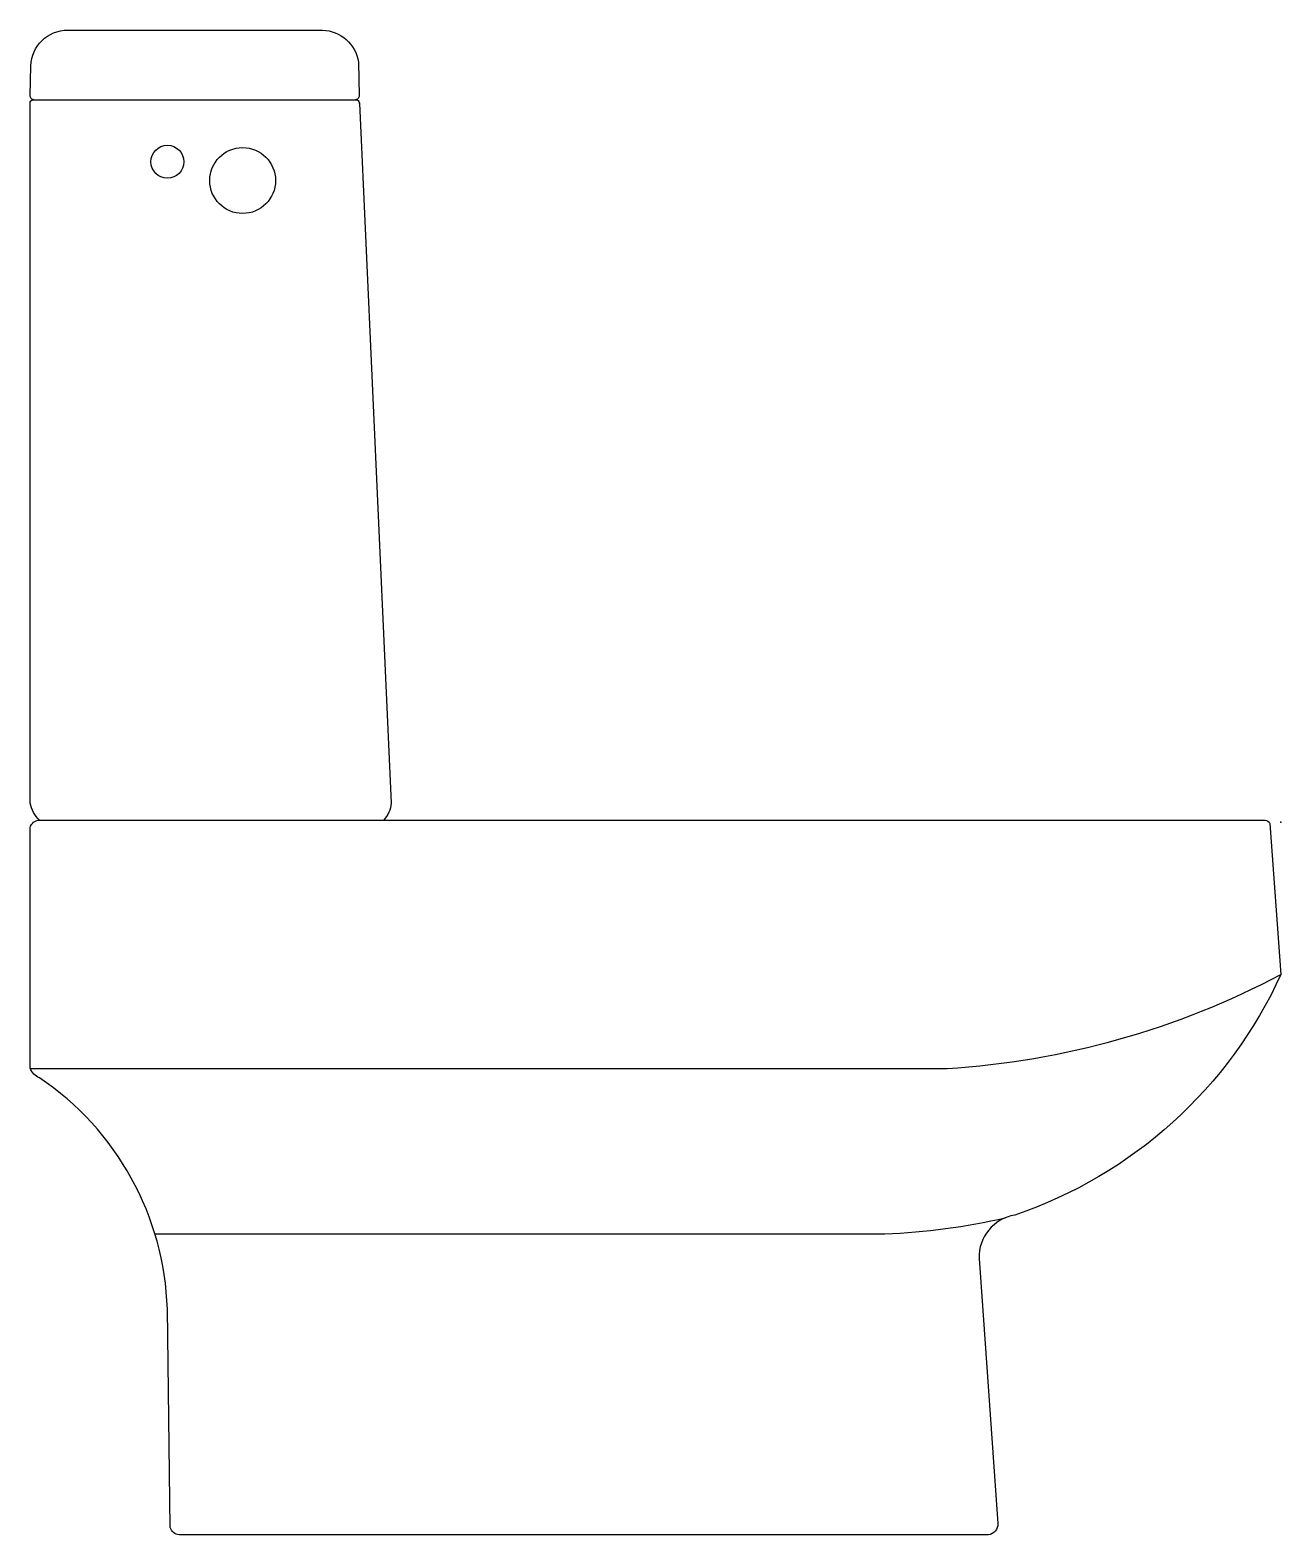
# Model space of a CAD drawing. Extents: x 0.015 to 0.681, y 0 to 0.8.
import ezdxf

# ---------------------------------------------------------------- set-up
doc = ezdxf.new("R2010")
doc.units = 0
doc.header["$LTSCALE"] = 16
doc.layers.get('0').update_dxf_attribs({"linetype": 'CONTINUOUS'})

msp = doc.modelspace()

# ---------------------------------------------------------------- linework, layer by layer
at = {"color": 0}
msp.add_lwpolyline([(0.539, 0.17, 0.37639), (0.52, 0.147), (0.53, 0.006, -0.373114), (0.525, 0), (0.09476, 0, -0.307516), (0.09, 0.004), (0.0885, 0.12, 0.240918), (0.0205, 0.243, -0.195479), (0.0155, 0.248), (0.0155, 0.376, -0.333962), (0.0205, 0.38, -0.146022), (0.0155, 0.389), (0.0155, 0.76181, -0.292854), (0.01754, 0.763, -0.419335), (0.01554, 0.76503), (0.01581, 0.781, -0.400554), (0.0355, 0.8), (0.17089, 0.8, -0.358706), (0.19015, 0.783), (0.19046, 0.76503, -0.419335), (0.18846, 0.763, -0.387411), (0.19058, 0.76123), (0.2075, 0.389, -0.170928), (0.2035, 0.38), (0.67205, 0.38, -0.282783), (0.67463, 0.37827), (0.6805, 0.298, -0.206829)], format="xyb", close=True, dxfattribs=at)
for points in [[(0.01754, 0.763), (0.18846, 0.763)], [(0.0205, 0.38), (0.2035, 0.38)]]:
    msp.add_lwpolyline(points, dxfattribs=at)
for points in [[(0.0155, 0.248), (0.50298, 0.248, 0.107258), (0.6805, 0.298, 0.103849)], [(0.08188, 0.16), (0.47, 0.16, 0.045713), (0.53414, 0.16864, 0.041815)]]:
    msp.add_lwpolyline(points, format="xyb", dxfattribs=at)
for centre, radius in [((0.0885, 0.73), 0.00875), ((0.1285, 0.72), 0.0175)]:
    msp.add_circle(centre, radius, dxfattribs=at)
at = {"color": 0, "linetype": 'BYBLOCK'}
for p in [(0.19058, 0.76123), (0.6805, 0.37897)]:
    msp.add_point(p, dxfattribs=at)

doc.saveas('drawing.dxf')
